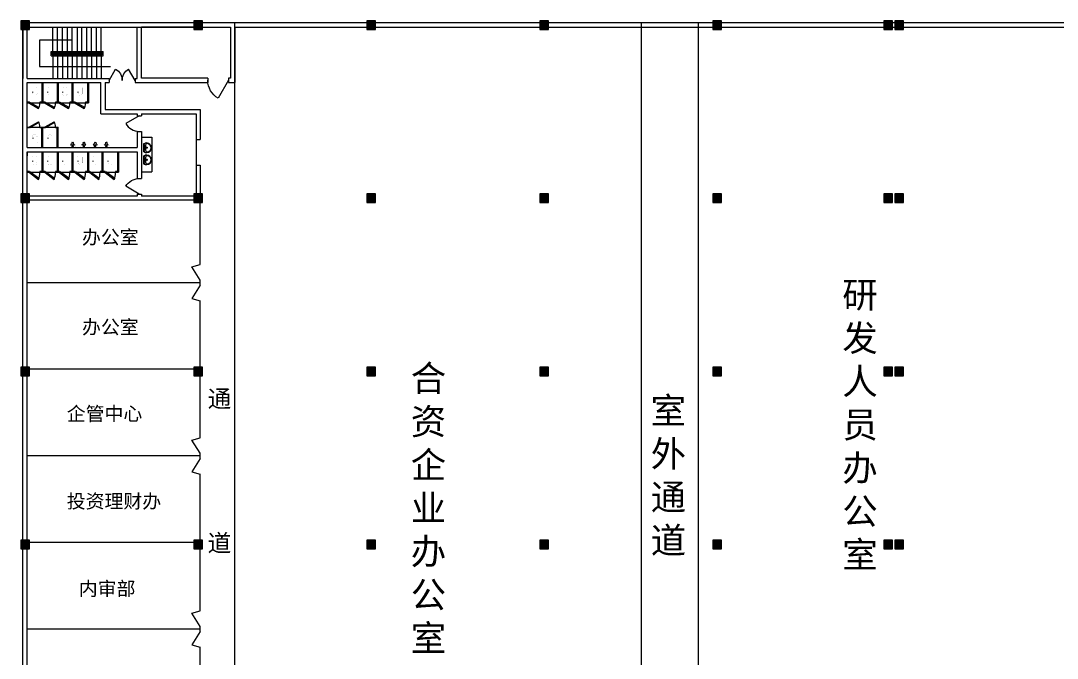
# Model space of a CAD drawing. Header units: millimetres. Extents: x 958 to 636282, y 2095 to 161571.
# Drawn here: x 2698 to 62592, y 30776 to 67595 of the extents above; entities that cross this region are included whole.
import ezdxf
from ezdxf.enums import TextEntityAlignment as Align

# ---------------------------------------------------------------- set-up
doc = ezdxf.new("R2010")
doc.units = ezdxf.units.MM
for name, color, linetype in [('COLUMN', 9, 'Continuous'), ('dote', 1, 'Continuous'), ('PUB_DIM', 3, 'Continuous'), ('PUB_HATCH', 8, 'Continuous'), ('STAIR', 6, 'Continuous'), ('W', 7, 'Continuous'), ('wall', 2, 'Continuous'), ('WINDOW', 4, 'Continuous'), ('WINDOW_TEXT', 7, 'Continuous'), ('洁具', 73, 'Continuous'), ('窗子', 123, 'Continuous')]:
    doc.layers.add(name, color=color, linetype=linetype)
doc.styles.add('SIMPLEX', font='SIMPLEX.SHX')
doc.styles.get("Standard").update_dxf_attribs({"font": 'arial.ttf'})

# ---------------------------------------------------------------- blocks, each defined once
blk = doc.blocks.new('_fzh')
blk.add_lwpolyline([(-0.5, -0.5), (0.5, -0.5), (0.5, 0.5), (-0.5, 0.5)], close=True)
at = {"layer": 'PUB_HATCH'}
blk.add_solid([(-0.5, -0.5), (0.5, -0.5), (-0.5, 0.5), (0.5, 0.5)], dxfattribs=at)
blk = doc.blocks.new('_dblk1')
for p, q in [((-0.5, 0), (-0.25, -0.433)), ((0.5, 0), (0.25, -0.433))]:
    blk.add_line(p, q)
for centre, start, end in [((-0.5, 0), 300, 0), ((0.5, 0), 180, 240)]:
    blk.add_arc(centre, 0.5, start, end)
at = {"layer": 'WINDOW_TEXT', "style": 'SIMPLEX', "flags": 9}
blk.add_attdef('A', text='', height=1, dxfattribs=at).set_placement((0, 1.5), align=Align.MIDDLE)
blk = doc.blocks.new('_ARROW')
blk.add_solid([(0, 0), (-1, 0.1), (-1, -0.1)])
blk = doc.blocks.new('A$C51AF1C80')
at = {"layer": '洁具'}
blk.add_line((307, 256, -1440), (267, 256, -1440), dxfattribs=at)
at = {"layer": '洁具', "const_width": 1.5, "elevation": -1440}
for points in [[(60, 276, 0.462192), (2, 226, 0.462192)], [(2, 51, 0.462192), (60, 1, 0.462192)], [(52, 256, 0.414214), (22, 226, 0.414214)], [(22, 51, 0.414214), (52, 21, 0.414214)], [(317, 246, 0.414214), (307, 256, 0.414214)], [(307, 21, 0.414214), (317, 31, 0.414214)], [(367, 21, 0.97895), (367, 256, 0.97895)], [(368, 1, 0.97895), (368, 277, 0.97895)]]:
    blk.add_lwpolyline(points, format="xyb", dxfattribs=at)
for points in [[(2, 51), (2, 226)], [(22, 226), (22, 51)], [(267, 256), (52, 256)], [(52, 21), (269, 21)], [(383, 276), (60, 276)], [(368, 1), (60, 1)], [(342, 256), (267, 256)], [(342, 21), (267, 21)], [(317, 256), (367, 256)], [(317, 31), (317, 246)], [(317, 21), (367, 21)]]:
    blk.add_lwpolyline(points, dxfattribs=at)
at = {"layer": '洁具', "width": 0.8, "flags": 9}
for tag in ['YSIZE', 'XSIZE']:
    blk.add_attdef(tag, (2, 139, -1440), '', height=0.5, rotation=180, dxfattribs=at)
blk = doc.blocks.new('M_A1SFU')
blk.add_line((-0.5, 0), (0, -0.866))
blk.add_arc((-0.5, 0), 1, 300, 0)
blk = doc.blocks.new('A$C089B79D4')
at = {"layer": '洁具'}
blk.add_line((214, 69), (214, 295), dxfattribs=at)
at = {"layer": '洁具', "const_width": 1.5}
for points in [[(149, 56), (148, 58), (140, 65), (132, 72), (124, 78), (117, 84), (109, 88), (102, 92), (94, 96), (87, 100), (80, 103), (73, 106), (66, 109), (59, 111), (52, 114), (46, 117), (41, 120), (36, 124), (31, 127), (27, 131), (23, 135), (19, 139), (16, 143), (13, 147), (10, 152), (8, 156), (6, 161), (4, 165), (3, 170), (2, 175), (1, 180), (1, 186), (1, 186)], [(142, 306), (141, 304), (133, 296), (126, 289), (119, 282), (111, 277), (104, 272), (97, 267), (90, 263), (83, 259), (75, 255), (68, 252), (62, 249), (55, 246), (49, 242), (43, 239), (38, 236), (33, 232), (28, 228), (24, 224), (20, 220), (17, 216), (14, 212), (11, 207), (9, 203), (7, 198), (5, 193), (3, 188), (3, 185)], [(149, 314), (140, 303)], [(146, 313), (159, 323), (170, 331), (180, 337), (189, 342), (198, 345), (205, 348), (212, 350), (218, 351), (224, 352), (230, 353), (236, 354), (241, 355), (247, 355), (253, 356), (259, 356), (265, 357), (272, 357), (279, 357), (287, 357), (297, 356), (307, 356), (320, 354), (334, 353), (351, 351)], [(156, 48), (147, 59)], [(153, 49), (167, 40), (178, 32), (189, 27), (198, 23), (207, 20), (214, 18), (221, 16), (228, 15), (234, 15), (240, 14), (245, 13), (251, 13), (257, 13), (263, 12), (268, 12), (275, 12), (281, 13), (289, 13), (297, 13), (306, 14), (317, 16), (329, 18), (343, 20), (351, 22)], [(346, 352), (352, 351)], [(361, 1), (361, 371), (351, 371), (351, 351)], [(361, 1), (351, 1), (351, 21)]]:
    blk.add_lwpolyline(points, dxfattribs=at)
at = {"layer": '洁具'}
for radius in [47.3, 34.6, 22.1]:
    blk.add_circle((299, 182), radius, dxfattribs=at)
for centre, radius, start, end in [((85, 176), 40.9, 98.06023, 266.34351), ((-5, 517), 312, 285.60867, 314.71319), ((-2, -201), 346, 51.29987, 75.93844)]:
    blk.add_arc(centre, radius, start, end, dxfattribs=at)
at = {"layer": '洁具', "oblique": -180, "text_generation_flag": 4, "width": 0.8, "flags": 9}
for tag in ['YSIZE', 'XSIZE']:
    blk.add_attdef(tag, (361, 186), '', height=0.5, rotation=90, dxfattribs=at)
blk = doc.blocks.new('M_E6')
for p, q in [((240, 0), (-240, 0)), ((-237, 0), (239, 0)), ((240, 0), (270, -79)), ((-213, -36), (-271, -91)), ((-240, 0), (-270, -79)), ((-179, -23), (181, -23)), ((141, -105), (-141, -105)), ((-141, -105), (141, -105)), ((217, -37), (274, -95))]:
    blk.add_line(p, q)
for centre, radius in [((-99, -65), 16.3), ((2, -172), 31.6), ((2, -172), 23), ((101, -65), 16.3)]:
    blk.add_circle(centre, radius)
for centre, radius, start, end in [((28, -152), 307, 166.17513, 244.72963), ((-141, -205), 100, 90, 190.56023), ((0, -179), 243, 190.56023, 349.43977), ((-179, -73), 50, 90, 133.18096), ((0, -201), 250, 245.80711, 296.46282), ((28, -152), 307, 266.58899, 266.59358), ((-28, -152), 307, 297.06391, 13.82487), ((141, -205), 100, 349.43977, 90), ((181, -73), 50, 44.56072, 90)]:
    blk.add_arc(centre, radius, start, end)
at = {"width": 0.8, "flags": 9}
for tag in ['XSIZE', 'YSIZE']:
    blk.add_attdef(tag, (0, 0), '', height=0.5, dxfattribs=at)
blk = doc.blocks.new('A$C233E54F0')
at = {"layer": '窗子', "rotation": 270}
blk.add_blockref('M_E6', (459, 274), dxfattribs=at)
blk = doc.blocks.new('_dblk')
blk.add_line((-0.5, 0), (0, -0.866))
blk.add_arc((-0.5, 0), 1, 300, 0)
at = {"layer": 'WINDOW_TEXT', "style": 'SIMPLEX', "flags": 9}
blk.add_attdef('A', text='', height=1, dxfattribs=at).set_placement((0, 1.5), align=Align.MIDDLE)

msp = doc.modelspace()

# ---------------------------------------------------------------- linework, layer by layer
for p, q in [((15067.733, 10465.286), (15067.733, 67465.286)), ((38567.733, 10465.286), (38567.733, 67465.286)), ((41867.733, 10465.286), (41867.733, 67465.286)), ((9667.733, 60861.799), (10267.337, 60861.799)), ((10267.337, 60861.799), (10267.337, 58861.799)), ((12827.733, 60745.286), (12827.733, 59245.286)), ((9667.733, 58861.799), (10267.337, 58861.799)), ((13067.733, 53515.357), (13067.733, 57225.286)), ((13067.733, 52465.286), (3067.733, 52465.286)), ((13067.733, 52315.215), (13067.733, 52615.357)), ((13067.733, 43515.357), (13067.733, 51415.215)), ((13067.733, 47465.286), (3067.733, 47465.286)), ((13067.733, 42315.215), (13067.733, 42615.357)), ((13067.733, 42465.286), (3067.733, 42465.286)), ((13067.733, 33515.357), (13067.733, 41415.215)), ((13067.733, 37465.286), (3067.733, 37465.286)), ((13067.733, 32465.286), (3067.733, 32465.286)), ((13067.733, 32315.215), (13067.733, 32615.357)), ((13067.733, 23515.357), (13067.733, 31415.215))]:
    msp.add_line(p, q)
at = {"layer": 'PUB_DIM'}
msp.add_lwpolyline([(5671.732, 66475.286), (3775.776, 66475.286), (3775.776, 64950.795), (7887.713, 64950.795)], dxfattribs=at)
at = {"layer": 'STAIR'}
for p, q in [((4551.732, 65825.286), (4551.732, 67225.286)), ((4831.732, 65825.286), (4831.732, 67225.286)), ((5111.732, 65825.286), (5111.732, 67225.286)), ((5391.732, 65825.286), (5391.732, 67225.286)), ((5671.732, 65825.286), (5671.732, 67225.286)), ((5951.732, 67225.286), (5951.732, 65825.286)), ((6231.732, 65825.286), (6231.732, 67225.286)), ((6511.732, 65825.286), (6511.732, 67225.286)), ((6791.732, 65825.286), (6791.732, 67225.286)), ((7071.732, 65825.286), (7071.732, 67225.286)), ((7351.732, 65825.286), (7351.732, 67225.286)), ((4451.732, 65565.286), (4451.732, 65825.286)), ((4451.732, 65825.286), (7451.732, 65825.286)), ((4451.732, 65565.286), (7451.732, 65565.286)), ((4511.732, 65625.286), (4511.732, 65765.286)), ((4511.732, 65765.286), (7391.732, 65765.286)), ((4511.732, 65625.286), (7391.732, 65625.286)), ((4551.732, 65765.286), (4551.732, 65725.286)), ((4551.732, 65665.286), (4551.732, 65725.286)), ((4551.732, 65725.286), (7351.732, 65725.286)), ((4551.732, 65625.286), (4551.732, 65665.286)), ((4551.732, 65665.286), (7351.732, 65665.286)), ((4551.732, 65565.286), (4551.732, 64265.286)), ((4831.732, 65765.286), (4831.732, 65725.286)), ((4831.732, 65625.286), (4831.732, 65665.286)), ((4831.732, 65565.286), (4831.732, 64265.286)), ((5111.732, 65765.286), (5111.732, 65725.286)), ((5111.732, 65625.286), (5111.732, 65665.286)), ((5111.732, 65565.286), (5111.732, 64265.286)), ((5391.732, 65765.286), (5391.732, 65725.286)), ((5391.732, 65625.286), (5391.732, 65665.286)), ((5391.732, 65565.286), (5391.732, 64265.286)), ((5671.732, 65765.286), (5671.732, 65725.286)), ((5671.732, 65625.286), (5671.732, 65665.286)), ((5671.732, 65565.286), (5671.732, 64265.286)), ((5951.732, 65765.286), (5951.732, 65725.286)), ((5951.732, 65625.286), (5951.732, 65665.286)), ((5951.732, 64265.286), (5951.732, 65565.286)), ((6231.732, 65765.286), (6231.732, 65725.286)), ((6231.732, 65625.286), (6231.732, 65665.286)), ((6231.732, 65565.286), (6231.732, 64265.286)), ((6511.732, 65765.286), (6511.732, 65725.286)), ((6511.732, 65625.286), (6511.732, 65665.286)), ((6511.732, 65565.286), (6511.732, 64265.286)), ((6791.732, 65765.286), (6791.732, 65725.286)), ((6791.732, 65625.286), (6791.732, 65665.286)), ((6791.732, 65565.286), (6791.732, 64265.286)), ((7071.732, 65765.286), (7071.732, 65725.286)), ((7071.732, 65625.286), (7071.732, 65665.286)), ((7071.732, 65565.286), (7071.732, 64265.286)), ((7351.732, 65765.286), (7351.732, 65725.286)), ((7351.732, 65765.286), (7351.732, 65725.286)), ((7351.732, 65765.286), (7351.732, 65725.286)), ((7351.732, 65665.286), (7351.732, 65725.286)), ((7351.732, 65625.286), (7351.732, 65665.286)), ((7351.732, 65625.286), (7351.732, 65665.286)), ((7351.732, 65625.286), (7351.732, 65665.286)), ((7351.732, 65565.286), (7351.732, 64265.286)), ((7391.732, 65625.286), (7391.732, 65765.286)), ((7451.732, 65565.286), (7451.732, 65825.286))]:
    msp.add_line(p, q, dxfattribs=at)
at = {"layer": 'W', "color": 241, "linetype": 'ByBlock', "lineweight": 25, "true_color": 0xf26eae}
for p, q in [((12592.227, 53379.486), (13067.733, 53515.357)), ((12592.227, 51551.085), (13067.733, 51415.215)), ((12592.227, 43379.486), (13067.733, 43515.357)), ((12592.227, 41551.085), (13067.733, 41415.215)), ((12592.227, 33379.486), (13067.733, 33515.357)), ((12592.227, 31551.085), (13067.733, 31415.215))]:
    msp.add_line(p, q, dxfattribs=at)
at = {"layer": 'W', "color": 3, "linetype": 'ByBlock', "lineweight": 25}
for p, q in [((13067.733, 52615.357), (12592.227, 53379.486)), ((13067.733, 52315.215), (12592.227, 51551.085)), ((13067.733, 42615.357), (12592.227, 43379.486)), ((13067.733, 42315.215), (12592.227, 41551.085)), ((13067.733, 32615.357), (12592.227, 33379.486)), ((13067.733, 32315.215), (12592.227, 31551.085))]:
    msp.add_line(p, q, dxfattribs=at)
at = {"layer": 'wall'}
for p, q in [((2827.733, 67465.286), (2827.733, 64265.286)), ((2827.733, 7225.286), (2827.733, 67465.286)), ((63317.733, 67465.286), (2827.733, 67465.286)), ((3067.733, 67225.286), (14827.733, 67225.286)), ((3067.733, 64265.286), (3067.733, 67225.286)), ((9427.733, 64265.286), (9427.733, 67225.286)), ((9667.733, 64285.286), (9667.733, 67225.286)), ((12827.733, 67225.286), (9667.733, 67225.286)), ((14827.733, 67225.286), (14827.733, 64285.286)), ((15067.733, 67225.286), (53197.733, 67225.286)), ((15067.733, 67225.286), (15067.733, 64025.286)), ((53437.733, 67225.286), (54117.733, 67225.286)), ((53697.733, 67225.286), (63197.733, 67225.286)), ((3067.733, 64265.286), (7807.733, 64265.286)), ((7807.733, 64265.286), (7807.733, 64025.286)), ((9307.733, 64265.286), (9427.733, 64265.286)), ((9307.733, 64265.286), (9307.733, 64025.286)), ((13507.733, 64285.286), (9667.733, 64285.286)), ((13507.733, 64285.286), (13507.733, 64025.286)), ((14827.733, 64285.286), (14707.733, 64285.286)), ((14707.733, 64285.286), (14707.733, 64025.286)), ((3067.733, 64025.286), (7327.733, 64025.286)), ((3067.733, 60265.286), (3067.733, 64025.286)), ((7327.733, 62225.286), (7327.733, 64025.286)), ((7567.733, 64025.286), (7807.733, 64025.286)), ((7567.733, 64025.286), (7567.733, 62465.286)), ((9307.733, 64025.286), (13507.733, 64025.286)), ((14707.733, 64025.286), (15067.733, 64025.286)), ((7567.733, 62465.286), (9667.733, 62465.286)), ((9667.733, 62465.286), (13067.733, 62465.286)), ((13067.733, 62465.286), (13067.733, 60745.286)), ((7327.733, 62225.286), (9427.733, 62225.286)), ((9427.733, 62225.286), (9427.733, 62105.286)), ((9427.733, 62105.286), (9667.733, 62105.286)), ((9667.733, 62225.286), (12827.733, 62225.286)), ((9667.733, 62225.286), (9667.733, 62105.286)), ((12827.733, 62225.286), (12827.733, 60745.286)), ((9427.733, 61205.286), (9427.733, 60265.286)), ((9427.733, 61205.286), (9667.733, 61205.286)), ((9667.733, 61205.286), (9667.733, 58485.286)), ((12827.733, 60745.286), (13067.733, 60745.286)), ((3067.733, 60265.286), (9427.733, 60265.286)), ((3067.733, 57465.286), (3067.733, 60025.286)), ((3067.733, 57445.286), (3067.733, 60025.286)), ((3067.733, 60025.286), (9427.733, 60025.286)), ((3067.733, 60025.286), (3067.733, 59785.286)), ((3067.733, 60025.286), (3067.733, 60025.286)), ((9427.733, 60025.286), (9427.733, 58485.286)), ((3067.733, 7465.286), (3067.733, 59725.286)), ((12827.733, 59245.286), (12827.733, 57465.286)), ((12827.733, 59245.286), (13067.733, 59245.286)), ((13067.733, 59245.286), (13067.733, 57465.286)), ((9427.733, 58485.286), (9667.733, 58485.286)), ((9427.733, 57585.286), (9427.733, 57465.286)), ((9427.733, 57585.286), (9667.733, 57585.286)), ((9667.733, 57585.286), (9667.733, 57465.286)), ((9427.733, 57465.286), (3067.733, 57465.286)), ((7667.733, 57225.286), (3067.733, 57225.286)), ((13067.733, 57225.286), (7667.733, 57225.286)), ((12827.733, 57465.286), (9667.733, 57465.286)), ((12827.733, 57465.286), (13067.733, 57465.286))]:
    msp.add_line(p, q, dxfattribs=at)
at = {"layer": '洁具'}
for p, q in [((3907.733, 64025.286), (3907.733, 62885.286)), ((3967.733, 64025.286), (3967.733, 62885.286)), ((4807.733, 64025.286), (4807.733, 62885.286)), ((4867.733, 64025.286), (4867.733, 62845.286)), ((5647.733, 64025.286), (5647.733, 62885.286)), ((5707.733, 64025.286), (5707.733, 62885.286)), ((6547.733, 64025.286), (6547.733, 62885.286)), ((6607.733, 64025.286), (6607.733, 62845.286)), ((3202.733, 62885.286), (3067.733, 62885.286)), ((3067.733, 62845.286), (4867.733, 62845.286)), ((3202.733, 62885.286), (3202.733, 62825.286)), ((3802.733, 62885.286), (3802.733, 62825.286)), ((3907.733, 62885.286), (3802.733, 62885.286)), ((4102.733, 62885.286), (3967.733, 62885.286)), ((4102.733, 62885.286), (4102.733, 62825.286)), ((4807.733, 62885.286), (4702.733, 62885.286)), ((4702.733, 62885.286), (4702.733, 62825.286)), ((4942.733, 62885.286), (4807.733, 62885.286)), ((4807.733, 62845.286), (6607.733, 62845.286)), ((4942.733, 62885.286), (4942.733, 62825.286)), ((5647.733, 62885.286), (5542.733, 62885.286)), ((5542.733, 62885.286), (5542.733, 62825.286)), ((5842.733, 62885.286), (5707.733, 62885.286)), ((5842.733, 62885.286), (5842.733, 62825.286)), ((6442.733, 62885.286), (6442.733, 62825.286)), ((6547.733, 62885.286), (6442.733, 62885.286)), ((3067.733, 61445.286), (4867.733, 61445.285)), ((3202.733, 61405.286), (3067.733, 61405.286)), ((3202.733, 61405.286), (3202.733, 61465.286)), ((3802.733, 61405.286), (3802.733, 61465.286)), ((3907.733, 61405.286), (3802.733, 61405.286)), ((3907.733, 60265.286), (3907.733, 61405.286)), ((3967.733, 60265.286), (3967.733, 61405.286)), ((4102.733, 61405.286), (3967.733, 61405.286)), ((4102.733, 61405.286), (4102.733, 61465.286)), ((4702.733, 61405.286), (4702.733, 61465.286)), ((4807.733, 61405.286), (4702.733, 61405.286)), ((4807.733, 60265.286), (4807.733, 61405.286)), ((4867.733, 60265.286), (4867.733, 61445.285)), ((3907.733, 60025.286), (3907.733, 58885.286)), ((3967.733, 60025.286), (3967.733, 58885.286)), ((4807.733, 60025.286), (4807.733, 58885.286)), ((4867.733, 60025.286), (4867.733, 58845.286)), ((5647.733, 60025.286), (5647.733, 58885.286)), ((5707.733, 60025.286), (5707.733, 58885.286)), ((6547.733, 60025.286), (6547.733, 58885.286)), ((6607.733, 60025.286), (6607.733, 58845.286)), ((7387.733, 60025.286), (7387.733, 58885.286)), ((7447.733, 60025.286), (7447.733, 58885.286)), ((8287.733, 60025.286), (8287.733, 58885.286)), ((8347.733, 60025.286), (8347.733, 58845.286)), ((3202.733, 58885.286), (3067.733, 58885.286)), ((3067.733, 58845.286), (4867.733, 58845.286)), ((3202.733, 58885.286), (3202.733, 58825.286)), ((3802.733, 58885.286), (3802.733, 58825.286)), ((3907.733, 58885.286), (3802.733, 58885.286)), ((4102.733, 58885.286), (3967.733, 58885.286)), ((4102.733, 58885.286), (4102.733, 58825.286)), ((4807.733, 58885.286), (4702.733, 58885.286)), ((4702.733, 58885.286), (4702.733, 58825.286)), ((4942.733, 58885.286), (4807.733, 58885.286)), ((4807.733, 58845.286), (6607.733, 58845.286)), ((4942.733, 58885.286), (4942.733, 58825.286)), ((5647.733, 58885.286), (5542.733, 58885.286)), ((5542.733, 58885.286), (5542.733, 58825.286)), ((5842.733, 58885.286), (5707.733, 58885.286)), ((5842.733, 58885.286), (5842.733, 58825.286)), ((6442.733, 58885.286), (6442.733, 58825.286)), ((6547.733, 58885.286), (6442.733, 58885.286)), ((6682.733, 58885.286), (6547.733, 58885.286)), ((6547.733, 58845.286), (8347.733, 58845.286)), ((6682.733, 58885.286), (6682.733, 58825.286)), ((7387.733, 58885.286), (7282.733, 58885.286)), ((7282.733, 58885.286), (7282.733, 58825.286)), ((7582.733, 58885.286), (7447.733, 58885.286)), ((7582.733, 58885.286), (7582.733, 58825.286)), ((8182.733, 58885.286), (8182.733, 58825.286)), ((8287.733, 58885.286), (8182.733, 58885.286))]:
    msp.add_line(p, q, dxfattribs=at)
for points in [[(3752.348, 62577.247), (3232.733, 62877.247), (3202.733, 62825.286), (3722.348, 62525.286)], [(4652.348, 62577.247), (4132.733, 62877.247), (4102.733, 62825.286), (4622.348, 62525.286)], [(5492.348, 62577.247), (4972.733, 62877.247), (4942.733, 62825.286), (5462.348, 62525.286)], [(6392.348, 62577.247), (5872.733, 62877.247), (5842.733, 62825.286), (6362.348, 62525.286)], [(3752.348, 61713.324), (3232.733, 61413.324), (3202.733, 61465.286), (3722.348, 61765.286)], [(4652.348, 61713.324), (4132.733, 61413.324), (4102.733, 61465.286), (4622.348, 61765.286)], [(3752.348, 58477.247), (3232.733, 58877.247), (3202.733, 58825.286), (3722.348, 58425.286)], [(4652.348, 58477.247), (4132.733, 58877.247), (4102.733, 58825.286), (4622.348, 58425.286)], [(5492.348, 58477.247), (4972.733, 58877.247), (4942.733, 58825.286), (5462.348, 58425.286)], [(6392.348, 58477.247), (5872.733, 58877.247), (5842.733, 58825.286), (6362.348, 58425.286)], [(7232.348, 58477.247), (6712.733, 58877.247), (6682.733, 58825.286), (7202.348, 58425.286)], [(8132.348, 58477.247), (7612.733, 58877.247), (7582.733, 58825.286), (8102.348, 58425.286)]]:
    msp.add_lwpolyline(points, close=True, dxfattribs=at)
for centre, radius, start, end in [((3202.733, 62825.286), 600, 330.00000001, 0), ((4102.733, 62825.286), 600, 330.00000001, 0), ((4942.733, 62825.286), 600, 330.00000001, 0), ((5842.733, 62825.286), 600, 330.00000001, 0), ((3202.733, 61465.286), 600, 0, 29.99999999), ((4102.733, 61465.286), 600, 0, 29.99999999), ((2774.746, 58823.795), 1027.988, 337.19106905, 0.08310011), ((3674.746, 58823.795), 1027.988, 337.19106905, 0.08310011), ((4514.746, 58823.795), 1027.988, 337.19106905, 0.08310011), ((5414.746, 58823.795), 1027.988, 337.19106905, 0.08310011), ((6254.746, 58823.795), 1027.988, 337.19106905, 0.08310011), ((7154.746, 58823.795), 1027.988, 337.19106905, 0.08310011)]:
    msp.add_arc(centre, radius, start, end, dxfattribs=at)

# ---------------------------------------------------------------- block references
at = {"xscale": -1, "rotation": 90}
for name, p in [('A$C51AF1C80', (3650.572, 63765.195)), ('A$C51AF1C80', (4528.938, 63765.195)), ('A$C51AF1C80', (5390.572, 63765.195)), ('A$C51AF1C80', (6268.938, 63765.195)), ('A$C089B79D4', (5875.569, 60625.885)), ('A$C089B79D4', (6525.569, 60625.885)), ('A$C089B79D4', (7175.569, 60625.885)), ('A$C089B79D4', (7825.569, 60625.885)), ('A$C51AF1C80', (3650.572, 59765.195)), ('A$C51AF1C80', (4528.938, 59765.195)), ('A$C51AF1C80', (5390.572, 59765.195)), ('A$C51AF1C80', (6268.938, 59765.195)), ('A$C51AF1C80', (7130.572, 59765.195)), ('A$C51AF1C80', (8008.938, 59765.195))]:
    msp.add_blockref(name, p, dxfattribs=at)
at = {"rotation": 90}
for p in [(3650.572, 60525.376), (4528.938, 60525.376)]:
    msp.add_blockref('A$C51AF1C80', p, dxfattribs=at)
at = {"layer": 'COLUMN', "xscale": 500, "yscale": 500, "zscale": 500}
for p in [(2947.733, 67345.286), (12947.733, 67345.286), (22947.733, 67345.286), (32947.733, 67345.286), (42947.733, 67345.286), (52817.733, 67345.286), (53447.733, 67345.286), (2947.733, 57345.286), (12947.733, 57345.286), (22947.733, 57345.286), (32947.733, 57345.286), (42947.733, 57345.286), (52817.733, 57345.286), (53447.733, 57345.286), (2947.733, 47345.286), (12947.733, 47345.286), (22947.733, 47345.286), (32947.733, 47345.286), (42947.733, 47345.286), (52817.733, 47345.286), (53447.733, 47345.286), (2947.733, 37345.286), (12947.733, 37345.286), (22947.733, 37345.286), (32947.733, 37345.286), (42947.733, 37345.286), (52817.733, 37345.286), (53447.733, 37345.286)]:
    msp.add_blockref('_fzh', p, dxfattribs=at)
at = {"layer": 'dote', "extrusion": (0, 0, -1), "xscale": -1, "zscale": -1, "rotation": 180}
for p in [(-10262.133, 60535.31), (-10262.133, 59835.31)]:
    msp.add_blockref('A$C233E54F0', p, dxfattribs=at)
at = {"layer": 'PUB_DIM', "extrusion": (0, 0, -1), "xscale": 400, "yscale": 400, "zscale": -400, "rotation": 180}
msp.add_blockref('_ARROW', (-5671.732, 66475.286), dxfattribs=at)
at = {"layer": 'WINDOW'}
for name, p, xscale, yscale, zscale, rotation in [('_dblk1', (8557.733, 64145.286), -1500, 1500, 1500, 180), ('M_A1SFU', (14107.733, 64155.286), 1200, -1200, 1200, 180), ('_dblk', (9547.733, 61655.286), 900, 900, 900, 270), ('_dblk', (9547.733, 58035.286), -900, 900, 900, 270)]:
    msp.add_blockref(name, p, dxfattribs=dict(at, xscale=xscale, yscale=yscale, zscale=zscale, rotation=rotation))

# ---------------------------------------------------------------- texts
at = {"attachment_point": 1}
for s, width, insert, char_height in [('办公室', 5698.12672, (6238.3, 55494.818), 800), ('研发人员办公室', 2007.62171, (50170.959, 52517.265), 1500), ('办公室', 5698.12672, (6238.3, 50304.195), 800), ('合资企业办公室', 2007.62171, (25232.38, 47698.413), 1500), ('通\\P\\P\\P\\P\\P道', 2007.62171, (13496.691, 46262.973), 1000), ('室外通道', 2007.62171, (39098.15, 45834.749), 1500), ('企管中心', 5698.12672, (5357.174, 45298.95), 800), ('投资理财办', 5698.12672, (5357.174, 40247.362), 800), ('内审部', 3878.43605, (6052.799, 35195.774), 800)]:
    msp.add_mtext_dynamic_manual_height_columns(s, width=width, gutter_width=12.5, heights=[0], dxfattribs=dict(at, insert=insert, char_height=char_height))

doc.saveas('drawing.dxf')
